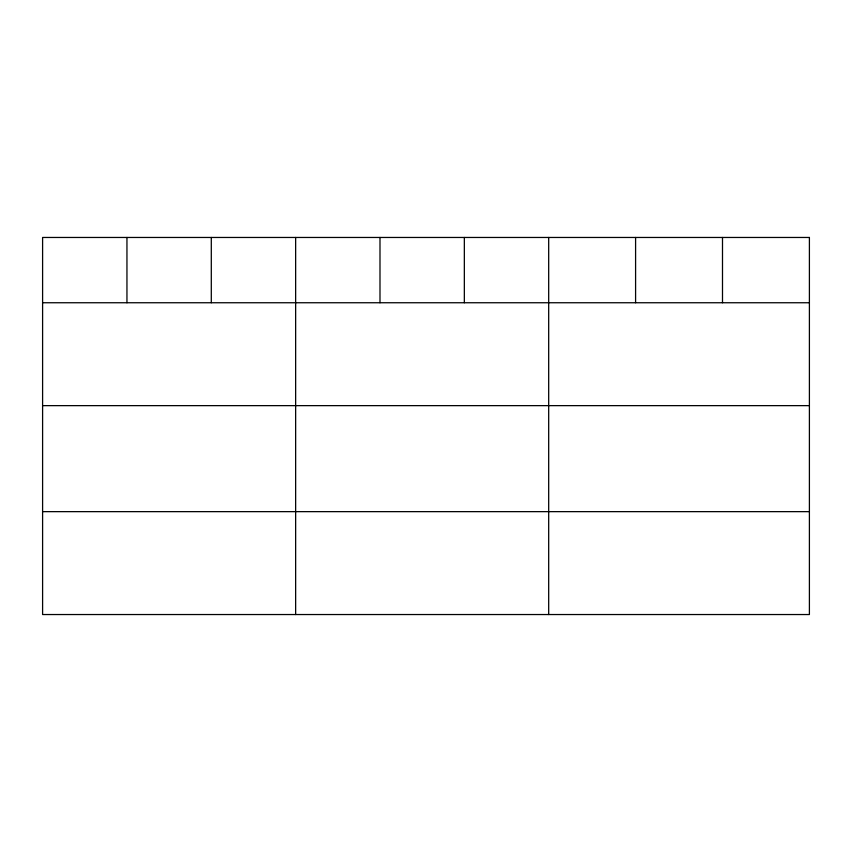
<?xml version="1.0" encoding="UTF-8"?>
<svg xmlns="http://www.w3.org/2000/svg" width="852" height="852" viewBox="0 0 852 852"><rect width="100%" height="100%" fill="white"/><g stroke="black" fill="none" stroke-linecap="round" stroke-linejoin="round"><path stroke-width="1.28" d="M42.6 302.748L809.4 302.748M42.6 405.637L809.4 405.637M42.6 511.647L809.4 511.647M722.496 237.463L722.496 302.748M635.592 237.463L635.592 302.748M548.688 237.463L548.688 614.537M464.34 237.463L464.34 302.748M379.992 237.463L379.992 302.748M295.644 237.463L295.644 614.537M211.296 237.463L211.296 302.748M126.948 237.463L126.948 302.748M809.4 237.463L42.6 237.463L42.6 614.537L809.4 614.537L809.4 237.463"/></g></svg>
